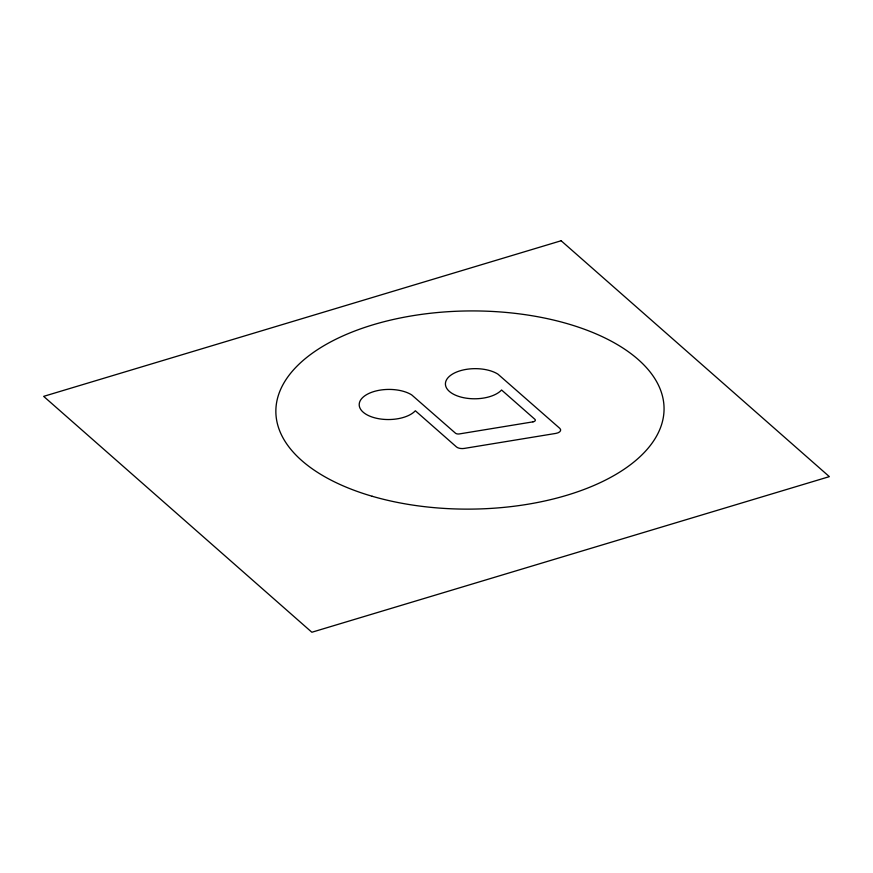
<?xml version="1.0" encoding="UTF-8"?>
<svg xmlns="http://www.w3.org/2000/svg" width="873" height="873" viewBox="0 0 873 873"><rect width="100%" height="100%" fill="white"/><g stroke="black" fill="none" stroke-linecap="round" stroke-linejoin="round"><path stroke-width="1.31" d="M561.143 240.752L43.65 396.364L311.857 632.248L829.35 476.636L561.143 240.752M532.966 421.855L459.384 433.925A3.405 1.735 -0.5 0 1 455.433 433.161L411.729 394.923A29.496 15.059 -0.5 0 0 367.009 394.41A29.496 15.059 -0.5 0 0 372.193 417.065A29.496 15.059 -0.5 0 0 415.352 410.768L456.415 446.878A6.809 3.481 -0.5 0 0 464.316 448.416L555.861 433.401A6.809 3.481 -0.5 0 0 559.757 428.316L497.948 374.157A29.496 15.059 -0.5 0 0 453.24 373.644A29.496 15.059 -0.5 0 0 458.412 396.309A29.496 15.059 -0.5 0 0 501.571 390.002L534.909 419.324A3.405 1.735 -0.5 0 1 532.966 421.855M372.16 496.257A194.112 99.096 -0.5 0 0 664.058 409.219A194.112 99.096 -0.5 0 0 373.666 324.603A194.112 99.096 -0.5 0 0 372.16 496.257"/></g></svg>
